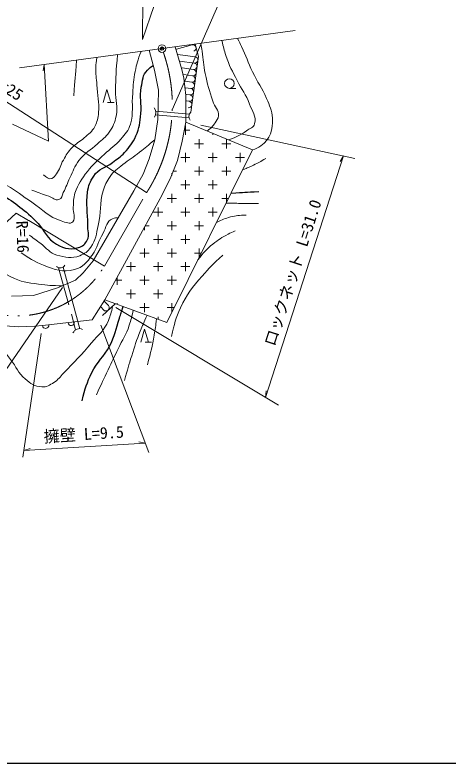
# Model space of a CAD drawing. Units: millimetres, scale not verified. Extents: x 40000 to 680000, y 20000 to 380000.
# Drawn here: x 268350 to 335699, y 205000 to 321250 of the extents above; entities that cross this region are included whole.
import ezdxf
from ezdxf.enums import TextEntityAlignment as Align

# ---------------------------------------------------------------- set-up
doc = ezdxf.new("R2010")
doc.units = ezdxf.units.MM
doc.header["$LTSCALE"] = 1000
doc.header["$PDMODE"] = 32
doc.header["$PDSIZE"] = 500
doc.linetypes.add('DASHED', pattern=[7.5, 6, -1.5])
doc.linetypes.add('LONG_DASHED_DOTTED', pattern=[15.25, 12, -1.5, 0.25, -1.5])
for name, color, linetype, lineweight in [('M-BGD', 7, 'Continuous', 13), ('M-BMK', 2, 'LONG_DASHED_DOTTED', 13), ('M-STR-HTXT', 7, 'Continuous', 13), ('M-TTL-BAND', 7, 'Continuous', 25)]:
    doc.layers.add(name, color=color, linetype=linetype, lineweight=lineweight)
doc.layers.add('M-OTRS', color=6, linetype='Continuous')
doc.styles.add('ＭＳ ゴシック', font='')
doc.styles.get('ＭＳ ゴシック').set_extended_font_data('MS Gothic')

msp = doc.modelspace()

# ---------------------------------------------------------------- linework, layer by layer
at = {"layer": 'M-BGD'}
for p, q in [((294312, 312777), (293248, 316297)), ((295891, 316593), (293455, 315960)), ((296875, 314797), (296374, 316719)), ((289234, 315756), (290038, 312655)), ((296366, 314766), (293698, 315125)), ((296233, 313775), (294016, 314073)), ((295712, 306156), (296875, 314797)), ((294630, 311434), (294312, 312777)), ((296099, 312784), (294333, 313022)), ((290038, 312655), (290673, 309553)), ((295966, 311793), (294597, 311977)), ((294923, 308723), (294630, 311434)), ((295833, 310802), (294781, 310943)), ((282062, 307665), (282662, 309665)), ((282662, 309665), (283262, 307665)), ((290673, 309553), (290551, 305010)), ((295699, 309811), (294891, 309919)), ((301703, 309846), (302703, 309846)), ((294899, 304595), (294923, 308723)), ((295566, 308820), (295002, 308896)), ((283762, 307665), (282762, 307665)), ((295432, 307829), (295017, 307885)), ((290551, 305010), (290087, 301859)), ((294361, 301640), (294899, 304595)), ((305305, 300279), (294899, 304595)), ((294864, 304056), (294864, 302642)), ((294639, 303349), (295571, 303349)), ((299107, 302849), (299107, 302642)), ((290087, 301859), (289208, 298880)), ((293653, 298611), (294361, 301640)), ((296278, 301228), (297692, 301228)), ((296985, 301935), (296985, 300521)), ((300521, 301228), (301935, 301228)), ((301228, 301935), (301228, 300521)), ((291958, 273469), (305305, 300279)), ((289208, 298880), (288304, 296535)), ((294157, 299107), (295571, 299107)), ((294864, 299814), (294864, 298400)), ((298400, 299107), (299814, 299107)), ((299107, 299814), (299107, 298400)), ((302642, 299107), (304056, 299107)), ((303349, 299814), (303349, 298400)), ((292481, 295778), (293653, 298611)), ((296985, 297692), (296985, 296278)), ((301228, 297692), (301228, 296278)), ((288304, 296535), (286839, 293897)), ((292743, 296661), (292743, 296278)), ((292894, 296985), (293450, 296985)), ((296278, 296985), (297692, 296985)), ((300521, 296985), (301935, 296985)), ((290917, 292749), (292481, 295778)), ((294864, 295571), (294864, 294157)), ((299107, 295571), (299107, 294157)), ((294157, 294864), (295571, 294864)), ((298400, 294864), (299814, 294864)), ((286839, 293897), (280488, 283029)), ((292743, 293450), (292743, 292036)), ((296985, 293450), (296985, 292036)), ((301228, 293450), (301228, 292089)), ((282320, 276972), (290917, 292749)), ((292036, 292743), (293450, 292743)), ((296278, 292743), (297692, 292743)), ((300521, 292743), (301553, 292743)), ((290621, 291328), (290621, 289914)), ((294864, 291328), (294864, 289914)), ((299107, 291328), (299107, 289914)), ((289914, 290621), (291328, 290621)), ((294157, 290621), (295571, 290621)), ((298400, 290621), (299814, 290621)), ((288500, 288313), (288500, 287793)), ((288602, 288500), (289207, 288500)), ((292036, 288500), (293450, 288500)), ((292743, 289207), (292743, 287793)), ((296278, 288500), (297692, 288500)), ((296985, 289207), (296985, 287793)), ((289914, 286379), (291328, 286379)), ((290621, 287086), (290621, 285672)), ((294157, 286379), (295571, 286379)), ((294864, 287086), (294864, 285672)), ((288500, 284965), (288500, 283550)), ((292743, 284965), (292743, 283550)), ((296985, 284965), (296985, 283567)), ((287793, 284257), (289207, 284257)), ((292036, 284257), (293450, 284257)), ((296278, 284257), (297329, 284257)), ((280488, 283029), (278974, 281172)), ((286379, 282843), (286379, 281429)), ((290621, 282843), (290621, 281429)), ((294864, 282843), (294864, 281429)), ((275831, 282056), (278463, 272499)), ((285672, 282136), (287086, 282136)), ((289914, 282136), (291328, 282136)), ((294157, 282136), (295571, 282136)), ((278974, 281172), (277777, 280024)), ((284257, 280527), (284257, 279308)), ((288500, 280722), (288500, 279308)), ((292743, 280722), (292743, 279308)), ((277777, 280024), (274969, 278828)), ((283979, 280015), (284965, 280015)), ((287793, 280015), (289207, 280015)), ((292036, 280015), (293450, 280015)), ((274969, 278828), (271232, 277680)), ((285672, 277893), (287086, 277893)), ((286379, 278601), (286379, 277186)), ((289914, 277893), (291328, 277893)), ((290621, 278601), (290621, 277186)), ((271232, 277680), (267812, 277533)), ((280366, 273870), (282320, 276972)), ((282882, 276080), (282289, 276742)), ((282320, 276972), (291958, 273469)), ((282137, 275413), (281735, 275862)), ((283960, 276376), (281947, 274571)), ((284257, 276479), (284257, 276268)), ((287793, 275772), (289207, 275772)), ((288500, 276479), (288500, 275065)), ((292036, 275772), (293105, 275772)), ((292743, 276479), (292743, 275065)), ((290621, 274358), (290621, 273955)), ((272624, 272990), (280366, 273870)), ((265981, 273015), (268960, 272795)), ((268960, 272795), (271452, 272868)), ((271452, 272868), (272624, 272990)), ((287910, 270399), (288510, 272399)), ((288510, 272399), (289110, 270399)), ((289610, 270399), (288610, 270399))]:
    msp.add_line(p, q, dxfattribs=at)
at = {"layer": 'M-BGD', "linetype": 'DASHED'}
for p, q in [((290244, 306318), (295482, 305832)), ((290224, 305729), (295434, 305245)), ((275132, 281973), (277788, 272328))]:
    msp.add_line(p, q, dxfattribs=at)
at = {"layer": 'M-BGD'}
msp.add_circle((301703, 310596), 750, dxfattribs=at)
for centre, radius, start, end in [((296016, 316109), 500, 284.58404, 104.58404), ((296299, 314271), 500, 262.33584, 82.33584), ((296033, 312288), 500, 262.33584, 82.33584), ((296166, 313280), 500, 262.33584, 82.33584), ((295899, 311297), 500, 262.33584, 82.33584), ((295766, 310306), 500, 262.33584, 82.33584), ((295632, 309315), 500, 262.33584, 82.33584), ((295499, 308324), 500, 262.33584, 82.33584), ((295366, 307333), 500, 262.33584, 82.33584), ((289118, 306063), 1155, 323.36899, 40.10242), ((296338, 305467), 931, 132.29513, 217.85065), ((275398, 282712), 786, 224.26012, 334.18773), ((282509, 275747), 500, 221.86987, 41.86987), ((277095, 273498), 500, 186.47902, 6.47902), ((273121, 273047), 500, 186.47902, 6.47902), ((278378, 271421), 1082, 62.69432, 157.87079)]:
    msp.add_arc(centre, radius, start, end, dxfattribs=at)
for points, knots in [([(275777, 279172), (274046, 279180), (273476, 279202), (272022, 279417), (270295, 279672), (269249, 279748), (267697, 280548), (265760, 281548), (264928, 282529), (263247, 283918), (261151, 285650), (260008, 286667), (258092, 288595), (256796, 289899), (256291, 290834), (254999, 292141), (253513, 293644), (252647, 294467), (250975, 295762), (248792, 297453), (247434, 298218), (245142, 299760), (243919, 300582), (243311, 301178), (241998, 301847), (239889, 302922), (238522, 303100), (236315, 303959), (232104, 305599), (229774, 306592), (225603, 308334), (223326, 309286), (222043, 309805), (219795, 310824), (218254, 311522), (217339, 311818), (215872, 312660), (214825, 313260), (214286, 313681), (213332, 314420), (211874, 315549), (211188, 316339), (209787, 317538), (208297, 318812), (207438, 319498), (205914, 320731), (204382, 321971), (203609, 322784), (201966, 323875), (200761, 324674), (200022, 325025), (198723, 325660), (197347, 326332), (196593, 326778), (195127, 327219), (193403, 327737), (192364, 327744), (190575, 327948), (188531, 328182), (187328, 327874), (185320, 328325), (183809, 328665), (183069, 329211), (181674, 329884), (180011, 330687), (179456, 331041), (177550, 332198)], [0, 0, 0, 0, 1, 1, 1, 2, 2, 2, 3, 3, 3, 4, 4, 4, 5, 5, 5, 6, 6, 6, 7, 7, 7, 8, 8, 8, 9, 9, 9, 10, 10, 10, 11, 11, 11, 12, 12, 12, 13, 13, 13, 14, 14, 14, 15, 15, 15, 16, 16, 16, 17, 17, 17, 18, 18, 18, 19, 19, 19, 20, 20, 20, 21, 21, 21, 22, 22, 22, 22]), ([(223064, 317915), (225503, 316232), (226315, 315747), (228520, 314571), (231787, 312828), (233932, 312539), (237321, 311050), (239505, 310091), (240661, 309409), (242803, 308360), (244973, 307297), (246239, 306800), (248360, 305644), (251067, 304169), (252503, 303195), (255074, 301495), (256839, 300328), (257600, 299329), (259450, 298301), (262319, 296707), (264186, 296326), (267069, 294756), (268686, 293875), (269444, 293139), (270991, 292141), (272762, 290999), (273525, 289852), (275543, 289249), (276222, 289046), (276976, 288626), (277353, 289123), (277818, 289736), (277372, 290488), (277429, 291361), (277485, 292229), (277412, 292747), (277680, 293574), (278149, 295018), (278717, 295721), (279616, 296943), (280476, 298113), (281185, 298578), (282232, 299584), (283224, 300537), (283952, 300906), (284822, 301973), (285494, 302798), (286013, 303236), (286305, 304261), (286824, 306079), (286488, 307206), (286657, 309089), (286775, 310408), (286767, 311161), (287034, 312458), (287292, 313706), (287454, 314168), (287965, 315585)], [0, 0, 0, 0, 1, 1, 1, 2, 2, 2, 3, 3, 3, 4, 4, 4, 5, 5, 5, 6, 6, 6, 7, 7, 7, 8, 8, 8, 9, 9, 9, 10, 10, 10, 11, 11, 11, 12, 12, 12, 13, 13, 13, 14, 14, 14, 15, 15, 15, 16, 16, 16, 17, 17, 17, 18, 18, 18, 19, 19, 19, 19]), ([(305305, 300279), (305858, 300430), (306113, 300613), (306570, 300929), (308068, 301966), (308508, 303406), (308387, 305223), (308304, 306465), (307966, 307133), (307478, 308278), (306764, 309958), (306072, 310757), (305290, 312407), (304576, 313915), (304318, 314824), (303598, 316329), (303357, 316831), (303281, 316999), (302969, 317609)], [0, 0, 0, 0, 1, 1, 1, 2, 2, 2, 3, 3, 3, 4, 4, 4, 5, 5, 5, 6, 6, 6, 6]), ([(298256, 303202), (298848, 303720), (299098, 303900), (299469, 304480), (299722, 304875), (299976, 305085), (300006, 305553), (300066, 306522), (299396, 306942), (299097, 307865), (298563, 309518), (298283, 310456), (297941, 312159), (297672, 313501), (297663, 314276), (297446, 315627), (297370, 316100), (297347, 316252), (297246, 316837)], [0, 0, 0, 0, 1, 1, 1, 2, 2, 2, 3, 3, 3, 4, 4, 4, 5, 5, 5, 6, 6, 6, 6]), ([(301576, 301825), (302875, 302369), (303371, 302512), (304341, 303241), (304871, 303640), (305451, 303715), (305621, 304356), (305936, 305547), (305259, 306254), (304836, 307411), (304284, 308922), (303607, 309601), (302896, 311044), (302162, 312534), (301663, 313342), (301162, 314925), (300874, 315832), (300773, 316175), (300544, 317282)], [0, 0, 0, 0, 1, 1, 1, 2, 2, 2, 3, 3, 3, 4, 4, 4, 5, 5, 5, 6, 6, 6, 6]), ([(284306, 315091), (284087, 312422), (284000, 311667), (283992, 309466), (283986, 307933), (284425, 307040), (284092, 305543), (283861, 304500), (283612, 303913), (283011, 303029), (282453, 302207), (281923, 301925), (281201, 301243), (280098, 300202), (279227, 299860), (278309, 298653), (277591, 297709), (277426, 297026), (276901, 295963), (276463, 295076), (276334, 294523), (275870, 293649), (275636, 293209), (275655, 292750), (275191, 292568), (274586, 292332), (274223, 292866), (273607, 293071), (272575, 293414), (272243, 293550), (270991, 294027)], [0, 0, 0, 0, 1, 1, 1, 2, 2, 2, 3, 3, 3, 4, 4, 4, 5, 5, 5, 6, 6, 6, 7, 7, 7, 8, 8, 8, 9, 9, 9, 10, 10, 10, 10]), ([(272798, 296382), (273174, 296061), (273572, 295663), (274086, 295845), (274458, 295977), (274575, 296236), (274801, 296560), (275336, 297329), (275406, 297894), (275874, 298706), (276335, 299505), (276602, 299964), (277233, 300637), (277871, 301319), (278409, 301503), (279093, 302140), (279794, 302793), (280345, 303070), (280774, 303928), (281161, 304704), (281281, 305209), (281346, 306074), (281473, 307762), (281201, 308711), (281095, 310401), (281030, 311449), (280853, 312035), (280917, 313083), (280955, 313702), (280976, 313940), (281107, 314660)], [0, 0, 0, 0, 1, 1, 1, 2, 2, 2, 3, 3, 3, 4, 4, 4, 5, 5, 5, 6, 6, 6, 7, 7, 7, 8, 8, 8, 9, 9, 9, 10, 10, 10, 10]), ([(270578, 287054), (271119, 286650), (271692, 286224), (272374, 285728), (273342, 285025), (273699, 284217), (274864, 283943), (276222, 283623), (277137, 283329), (278435, 283843), (279216, 284152), (279658, 284464), (280144, 285150), (280955, 286292), (280983, 287181), (281301, 288545), (281783, 290612), (281483, 291882), (282056, 293926), (282315, 294852), (282584, 295351), (283137, 296139), (283747, 297009), (284304, 297322), (285123, 298000), (286098, 298806), (286742, 299132), (287738, 299911), (288678, 300645), (288983, 300906), (290087, 301859)], [0, 0, 0, 0, 1, 1, 1, 2, 2, 2, 3, 3, 3, 4, 4, 4, 5, 5, 5, 6, 6, 6, 7, 7, 7, 8, 8, 8, 9, 9, 9, 10, 10, 10, 10]), ([(303768, 297190), (304577, 297510), (304808, 297606), (305455, 297916), (306217, 298279), (306470, 298432), (307355, 298948)], [0, 0, 0, 0, 1, 1, 1, 2, 2, 2, 2]), ([(301192, 292017), (302438, 291987), (302758, 291979), (303763, 291970), (304714, 291962), (305018, 291964), (306199, 291970)], [0, 0, 0, 0, 1, 1, 1, 2, 2, 2, 2]), ([(269325, 284265), (270350, 283559), (271348, 282953), (272802, 282359), (274556, 281642), (275764, 281229), (277605, 281680), (278961, 282012), (279549, 282815), (280371, 283943), (281247, 285147), (281292, 286084), (282056, 287363), (282589, 288256), (282559, 289225), (283539, 289576), (283865, 289692), (284062, 289755), (284409, 289739)], [0, 0, 0, 0, 1, 1, 1, 2, 2, 2, 3, 3, 3, 4, 4, 4, 5, 5, 5, 6, 6, 6, 6]), ([(299678, 288975), (300624, 289458), (300972, 289631), (301864, 289865), (302790, 290108), (303196, 290117), (304299, 290154)], [0, 0, 0, 0, 1, 1, 1, 2, 2, 2, 2]), ([(296790, 283174), (297769, 284377), (298097, 284820), (299139, 285654), (299994, 286339), (300520, 286675), (301492, 287181), (301921, 287405), (302074, 287488), (302607, 287718)], [0, 0, 0, 0, 1, 1, 1, 2, 2, 2, 3, 3, 3, 3]), ([(292698, 271286), (293139, 273329), (293352, 274080), (294102, 275745), (295055, 277862), (295938, 278893), (297446, 280658), (298609, 282019), (299096, 282503), (300666, 283920)], [0, 0, 0, 0, 1, 1, 1, 2, 2, 2, 3, 3, 3, 3]), ([(262498, 274029), (263839, 272484), (264196, 272076), (265243, 270791), (266215, 269598), (266742, 268915), (267679, 267695), (268577, 266526), (268837, 265647), (269950, 264681), (270788, 263952), (271402, 263531), (272510, 263442), (273298, 263379), (273728, 263741), (274409, 264144), (275106, 264556), (275330, 265009), (275895, 265589), (277645, 267388), (278669, 268363), (280271, 270296), (281352, 271599), (282231, 272196), (282872, 273763), (283214, 274599), (283347, 274982), (283520, 275981)], [0, 0, 0, 0, 1, 1, 1, 2, 2, 2, 3, 3, 3, 4, 4, 4, 5, 5, 5, 6, 6, 6, 7, 7, 7, 8, 8, 8, 9, 9, 9, 9]), ([(281014, 262204), (281895, 264094), (282117, 264571), (282831, 266084), (283441, 267376), (283786, 268098), (284400, 269387), (285076, 270807), (285651, 271524), (286134, 273020), (286425, 273921), (286525, 274274), (286732, 275368)], [0, 0, 0, 0, 1, 1, 1, 2, 2, 2, 3, 3, 3, 4, 4, 4, 4]), ([(285391, 264433), (285897, 266284), (286034, 266784), (286505, 268273), (286984, 269785), (287228, 270643), (287826, 272112), (288224, 273086), (288367, 273420), (288917, 274574)], [0, 0, 0, 0, 1, 1, 1, 2, 2, 2, 3, 3, 3, 3]), ([(288941, 266869), (289514, 269043), (289715, 269663), (290015, 271493), (290178, 272487), (290234, 272834), (290362, 274049)], [0, 0, 0, 0, 1, 1, 1, 2, 2, 2, 2])]:
    msp.add_open_spline(points, degree=3, knots=knots, dxfattribs=at)
msp.add_open_spline([(277483, 308684), (277704, 311457), (277704, 311457), (277924, 314230)], degree=3, dxfattribs=at)
at = {"layer": 'M-BGD', "lineweight": 25}
for points, knots in [([(231721, 311246), (233688, 310422), (235406, 309808), (237774, 308687), (240712, 307294), (242251, 306300), (245116, 304764), (249737, 302287), (252307, 300866), (256935, 298402), (260394, 296560), (262560, 295913), (265811, 293725), (268163, 292142), (269528, 291267), (271545, 289274), (272759, 288074), (273001, 286963), (274361, 285930), (275585, 284999), (276725, 284697), (278208, 285100), (278888, 285284), (279284, 285623), (279591, 286257), (279998, 287097), (279656, 287712), (279667, 288645), (279690, 290629), (279385, 291757), (279642, 293725), (279776, 294758), (280031, 295340), (280597, 296214), (281361, 297395), (282402, 297465), (283514, 298326), (284264, 298908), (284765, 299154), (285400, 299860), (286217, 300770), (286648, 301340), (287160, 302450), (287742, 303712), (287788, 304540), (287940, 305920), (288115, 307512), (287664, 308452), (287990, 310019), (288215, 311102), (288179, 311887), (288945, 312685), (289257, 313009), (289423, 313172), (289843, 313406)], [0, 0, 0, 0, 1, 1, 1, 2, 2, 2, 3, 3, 3, 4, 4, 4, 5, 5, 5, 6, 6, 6, 7, 7, 7, 8, 8, 8, 9, 9, 9, 10, 10, 10, 11, 11, 11, 12, 12, 12, 13, 13, 13, 14, 14, 14, 15, 15, 15, 16, 16, 16, 17, 17, 17, 18, 18, 18, 18]), ([(278785, 261295), (279313, 263322), (279516, 264046), (280313, 265672), (281166, 267415), (282169, 268085), (283079, 269800), (283920, 271386), (284045, 272430), (284606, 274135), (284836, 274835), (284912, 275060), (285184, 275931)], [0, 0, 0, 0, 1, 1, 1, 2, 2, 2, 3, 3, 3, 4, 4, 4, 4])]:
    msp.add_open_spline(points, degree=3, knots=knots, dxfattribs=at)
msp.add_open_spline([(301965, 293570), (304123, 293699), (304123, 293699), (306281, 293828)], degree=3, dxfattribs=at)
at = {"layer": 'M-BMK'}
msp.add_line((282253, 282215), (288825, 293649), dxfattribs=at)
at = {"layer": 'M-BMK', "linetype": 'Continuous'}
msp.add_circle((291217, 316023), 600, dxfattribs=at)
at = {"layer": 'M-BMK'}
for centre, radius, start, end in [((267822, 307209), 25000, 327.15244, 19.26997), ((268550, 290474), 16000, 222.57206, 328.92048)]:
    msp.add_arc(centre, radius, start, end, dxfattribs=at)
at = {"layer": 'M-OTRS'}
msp.add_point((291217, 316023), dxfattribs=at)
at = {"layer": 'M-STR-HTXT'}
for p, q in [((288458, 347445), (288185, 317446)), ((292813, 306527), (300454, 323955)), ((288185, 317446), (289998, 322724)), ((269043, 313032), (311907, 318814)), ((272911, 313554), (272716, 312542)), ((273560, 301655), (272911, 313554)), ((288825, 293649), (264076, 309628)), ((267990, 304293), (273560, 301655)), ((297268, 304119), (321185, 298967)), ((307330, 261800), (319465, 299338)), ((319465, 299338), (318919, 298463)), ((256767, 279650), (268550, 290474)), ((270473, 289316), (268550, 290474)), ((282253, 282215), (270486, 289308)), ((275767, 278910), (251550, 243804)), ((284021, 275786), (309318, 260607)), ((281721, 273026), (289172, 253248)), ((272430, 271738), (269578, 252512)), ((307330, 261800), (307400, 262829)), ((269734, 253559), (288614, 254729)), ((288614, 254729), (287601, 254917)), ((269734, 253559), (270716, 253870))]:
    msp.add_line(p, q, dxfattribs=at)
at = {"layer": 'M-TTL-BAND'}
msp.add_line((40000, 205000), (579000, 205000), dxfattribs=at)

# ---------------------------------------------------------------- texts
at = {"layer": 'M-STR-HTXT', "style": 'ＭＳ ゴシック'}
for s, rotation, p in [('R=25', 327.152, (264347, 310048)), ('R=16', 272.337, (267988, 289214))]:
    msp.add_text(s, height=1833, rotation=rotation, dxfattribs=at).set_placement(p, align=Align.BOTTOM_LEFT)
for s, rotation, p in [('ロックネット L=31.0', 72.085, (312922, 280723)), ('擁壁 L=9.5', 3.547, (279143, 254643))]:
    msp.add_text(s, height=1833, rotation=rotation, dxfattribs=at).set_placement(p, align=Align.BOTTOM_CENTER)

doc.saveas('drawing.dxf')
